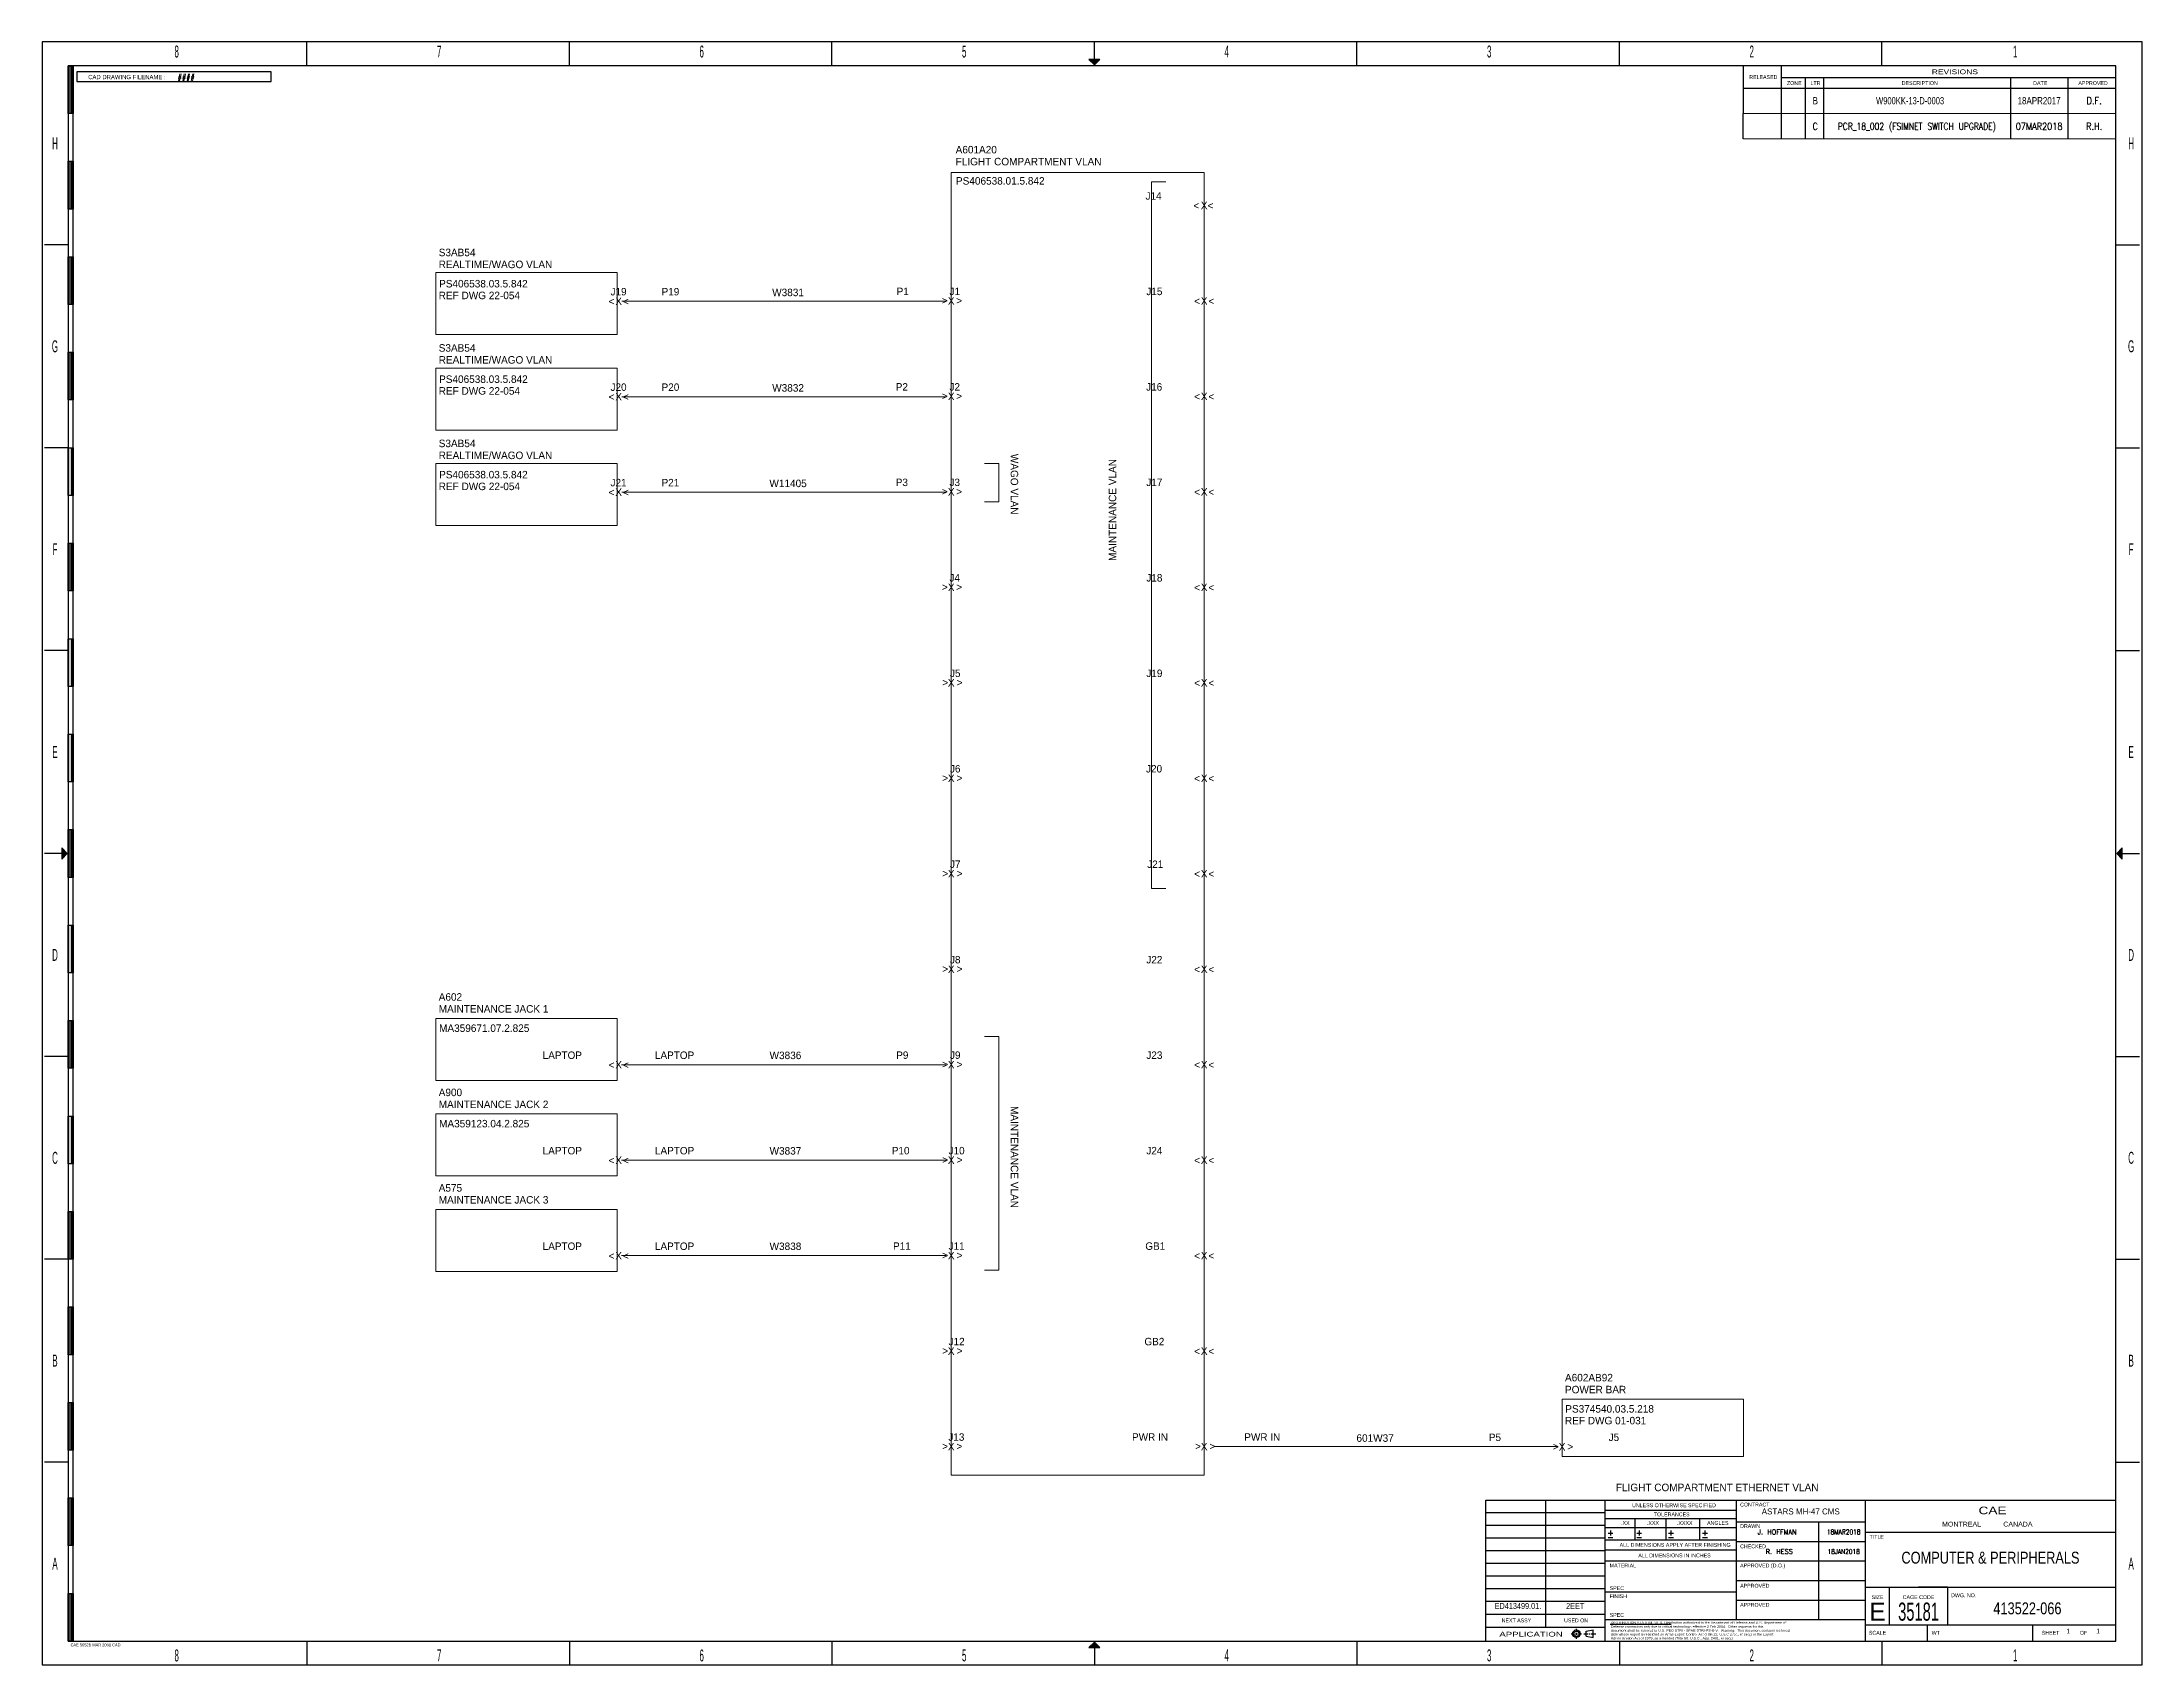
# Model space of a CAD drawing. Header units: inches. Extents: x -0.6 to 43.4, y -0.3 to 33.7.
import ezdxf
from ezdxf.enums import TextEntityAlignment as Align

# ---------------------------------------------------------------- set-up
doc = ezdxf.new("R2010")
doc.units = ezdxf.units.IN
doc.header["$MEASUREMENT"] = 0
doc.layers.add('35', color=7, linetype='Continuous')
doc.layers.add('Title', color=6, linetype='Continuous')
doc.layers.add('_Modify', color=6, linetype='Continuous', plot=False)
doc.styles.add('dgn000', font='dgn000.shx')
doc.styles.add('dgn001', font='dgn001.shx')
doc.styles.add('dgn003', font='dgn003.shx')
doc.styles.add('dgn028', font='dgn028.shx')
doc.styles.add('dgn029', font='dgn029.shx')
doc.styles.add('dgn050', font='dgn050.shx')
doc.styles.add('dgn175', font='dgn175.shx')
doc.styles.get("Standard").update_dxf_attribs({"font": 'txt.shx'})

# ---------------------------------------------------------------- blocks, each defined once
blk = doc.blocks.new('EFORM-W900KK-13-D-0003-0001')
at = {"layer": 'Title'}
for points in [[(21.5, 33.02), (21.616, 33.136), (21.384, 33.136)], [(0, 33), (0.1, 33), (0.1, 32), (0, 32)], [(0, 31), (0.1, 31), (0.1, 30), (0, 30)], [(0, 29), (0.1, 29), (0.1, 28), (0, 28)], [(0, 7), (0.1, 7), (0.1, 6), (0, 6)], [(0, 5), (0.1, 5), (0.1, 4), (0, 4)], [(0, 3), (0.1, 3), (0.1, 2), (0, 2)], [(0, 1), (0.1, 1), (0.1, 0), (0, 0)], [(21.5, -0.02), (21.384, -0.136), (21.616, -0.136)]]:
    blk.add_hatch(color=256, dxfattribs=at).paths.add_polyline_path(points)
for points in [[(0, 27), (0.1, 27), (0.1, 26), (0, 26)], [(0, 25), (0.1, 25), (0.1, 24), (0, 24)], [(0, 23), (0.1, 23), (0.1, 22), (0, 22)], [(0, 21), (0.1, 21), (0.1, 20), (0, 20)], [(0, 19), (0.1, 19), (0.1, 18), (0, 18)], [(0, 17), (0.1, 17), (0.1, 16), (0, 16)], [(-0.02, 16.5), (-0.136, 16.616), (-0.136, 16.384)], [(42.92, 16.5), (43.036, 16.384), (43.036, 16.616)], [(0, 15), (0.1, 15), (0.1, 14), (0, 14)], [(0, 13), (0.1, 13), (0.1, 12), (0, 12)], [(0, 11), (0.1, 11), (0.1, 10), (0, 10)], [(0, 9), (0.1, 9), (0.1, 8), (0, 8)]]:
    blk.add_hatch(color=256, dxfattribs=at).paths.add_polyline_path(points, flags=0)
for p, q in [((37.656, 1.13), (38.161, 1.13)), ((38.161, 1.13), (39.374, 1.13)), ((39.374, 1.13), (38.768, 1.13))]:
    blk.add_line(p, q)
for p, q in [((5, 33), (5, 33.5)), ((10.5, 33), (10.5, 33.5)), ((16, 33), (16, 33.5)), ((21.5, 33.136), (21.5, 33.5)), ((27, 33), (27, 33.5)), ((32.5, 33), (32.5, 33.5)), ((38, 33), (38, 33.5)), ((0.033, 33), (0.033, 32)), ((0.067, 33), (0.067, 32)), ((0.1, 0), (0.1, 33)), ((35.096, 33), (35.096, 32)), ((35.9, 32), (35.9, 33)), ((42.9, 32.749), (35.9, 32.749)), ((36.398, 32), (36.398, 32.749)), ((36.787, 32), (36.787, 32.749)), ((40.702, 32), (40.702, 32.749)), ((41.903, 32), (41.903, 32.749)), ((35.096, 32.531), (42.9, 32.531)), ((0.033, 31), (0.033, 30)), ((0.067, 31), (0.067, 30)), ((0, 29.25), (-0.5, 29.25)), ((42.9, 29.25), (43.4, 29.25)), ((43.02, 29.25), (43.4, 29.25)), ((0.033, 29), (0.033, 28)), ((0.067, 29), (0.067, 28)), ((0.033, 27), (0.033, 26)), ((0.067, 27), (0.067, 26)), ((0, 25), (-0.5, 25)), ((0.067, 25), (0.067, 24)), ((0.1, 25), (0.1, 24)), ((42.9, 25), (43.4, 25)), ((0.033, 23), (0.033, 22)), ((0.067, 23), (0.067, 22)), ((0, 20.75), (-0.5, 20.75)), ((0.067, 21), (0.067, 20)), ((0.1, 21), (0.1, 20)), ((42.9, 20.75), (43.4, 20.75)), ((0.067, 19), (0.067, 18)), ((0.1, 19), (0.1, 18)), ((0.033, 17), (0.033, 16)), ((0.067, 17), (0.067, 16)), ((-0.136, 16.5), (-0.5, 16.5)), ((43.036, 16.5), (43.4, 16.5)), ((0.067, 15), (0.067, 14)), ((0.1, 15), (0.1, 14)), ((0.033, 13), (0.033, 12)), ((0.067, 13), (0.067, 12)), ((0, 12.25), (-0.5, 12.25)), ((42.9, 12.25), (43.4, 12.25)), ((0.067, 11), (0.067, 10)), ((0.1, 11), (0.1, 10)), ((0.033, 9), (0.033, 8)), ((0.067, 9), (0.067, 8)), ((0, 8), (-0.5, 8)), ((42.9, 8), (43.4, 8)), ((0.033, 7), (0.033, 6)), ((0.067, 7), (0.067, 6)), ((0.033, 5), (0.033, 4)), ((0.067, 5), (0.067, 4)), ((0, 3.75), (-0.5, 3.75)), ((42.9, 3.75), (43.4, 3.75)), ((0.033, 3), (0.033, 2)), ((0.067, 3), (0.067, 2)), ((32.2, 2.685), (29.7, 2.685)), ((30.95, 2.95), (30.95, 0.291)), ((32.2, 0), (32.2, 2.95)), ((32.2, 2.74), (34.955, 2.74)), ((34.955, 0.45), (34.955, 2.95)), ((37.656, 0), (37.656, 2.95)), ((32.2, 2.42), (29.7, 2.42)), ((32.2, 2.57), (34.955, 2.57)), ((32.2, 2.38), (34.955, 2.38)), ((32.265, 2.264), (32.365, 2.264)), ((32.315, 2.314), (32.315, 2.214)), ((32.821, 2.57), (32.821, 2.12)), ((32.866, 2.264), (32.966, 2.264)), ((32.916, 2.314), (32.916, 2.214)), ((33.476, 2.57), (33.476, 2.12)), ((33.531, 2.264), (33.632, 2.264)), ((33.581, 2.314), (33.581, 2.214)), ((34.178, 2.57), (34.178, 2.12)), ((34.243, 2.264), (34.343, 2.264)), ((34.293, 2.314), (34.293, 2.214)), ((34.955, 2.5), (37.656, 2.5)), ((36.671, 2.5), (36.671, 0.45)), ((37.656, 2.28), (42.9, 2.28)), ((32.2, 2.155), (29.7, 2.155)), ((32.2, 1.891), (29.7, 1.891)), ((32.2, 2.12), (34.955, 2.12)), ((32.2, 1.91), (34.955, 1.91)), ((32.365, 2.164), (32.265, 2.164)), ((32.966, 2.164), (32.866, 2.164)), ((33.632, 2.164), (33.531, 2.164)), ((34.343, 2.164), (34.243, 2.164)), ((34.955, 2.09), (37.656, 2.09)), ((32.2, 1.626), (29.7, 1.626)), ((32.2, 1.361), (29.7, 1.361)), ((32.2, 1.68), (37.656, 1.68)), ((0.033, 1), (0.033, 0)), ((0.067, 1), (0.067, 0)), ((32.2, 1.096), (29.7, 1.096)), ((32.2, 1.03), (34.955, 1.03)), ((34.955, 1.27), (37.656, 1.27)), ((37.656, 1.13), (42.9, 1.13)), ((38.161, 0.34), (38.161, 1.13)), ((39.374, 1.13), (39.374, 0.34)), ((32.2, 0.831), (29.7, 0.831)), ((29.7, 0.561), (32.2, 0.561)), ((32.2, 0.45), (37.656, 0.45)), ((34.955, 0.86), (37.656, 0.86)), ((5, 0), (5, -0.5)), ((10.5, 0), (10.5, -0.5)), ((16, 0), (16, -0.5)), ((27, 0), (27, -0.5)), ((29.7, 0.291), (32.2, 0.291)), ((31.493, 0.154), (31.555, 0.154)), ((31.577, 0.154), (31.62, 0.154)), ((31.599, 0.198), (31.599, 0.26)), ((31.599, 0.132), (31.599, 0.176)), ((31.599, 0.048), (31.599, 0.111)), ((31.642, 0.154), (31.704, 0.154)), ((31.754, 0.154), (31.839, 0.154)), ((31.805, 0.208), (31.952, 0.234)), ((31.805, 0.1), (31.805, 0.208)), ((31.805, 0.1), (31.952, 0.074)), ((31.863, 0.154), (31.887, 0.154)), ((31.91, 0.154), (32.007, 0.154)), ((31.952, 0.074), (31.952, 0.234)), ((32.306, 0.353), (33.584, 0.353)), ((32.5, 0), (32.5, -0.5)), ((37.656, 0.34), (42.9, 0.34)), ((38, 0), (38, -0.5)), ((38.957, 0), (38.957, 0.34)), ((41.156, 0.34), (41.156, 0)), ((21.5, -0.136), (21.5, -0.5))]:
    blk.add_line(p, q, dxfattribs=at)
at = {"layer": 'Title', "flags": 128}
for points in [[(-0.55, -0.5), (43.45, -0.5), (43.45, 33.5), (-0.55, 33.5), (-0.55, -0.5)], [(21.5, 33.02), (21.616, 33.136), (21.384, 33.136), (21.5, 33.02)], [(0, 0), (42.9, 0), (42.9, 33), (0, 33), (0, 0)], [(0, 33), (0.1, 33), (0.1, 32), (0, 32), (0, 33)], [(0.183, 32.675), (4.25, 32.675), (4.25, 32.875), (0.183, 32.875), (0.183, 32.675)], [(0, 31), (0.1, 31), (0.1, 30), (0, 30), (0, 31)], [(0, 29), (0.1, 29), (0.1, 28), (0, 28), (0, 29)], [(0, 27), (0.1, 27), (0.1, 26), (0, 26), (0, 27)], [(0, 25), (0.1, 25), (0.1, 24), (0, 24), (0, 25)], [(0, 23), (0.1, 23), (0.1, 22), (0, 22), (0, 23)], [(0, 21), (0.1, 21), (0.1, 20), (0, 20), (0, 21)], [(0, 19), (0.1, 19), (0.1, 18), (0, 18), (0, 19)], [(0, 17), (0.1, 17), (0.1, 16), (0, 16), (0, 17)], [(-0.02, 16.5), (-0.136, 16.616), (-0.136, 16.384), (-0.02, 16.5)], [(42.92, 16.5), (43.036, 16.384), (43.036, 16.616), (42.92, 16.5)], [(0, 15), (0.1, 15), (0.1, 14), (0, 14), (0, 15)], [(0, 13), (0.1, 13), (0.1, 12), (0, 12), (0, 13)], [(0, 11), (0.1, 11), (0.1, 10), (0, 10), (0, 11)], [(0, 9), (0.1, 9), (0.1, 8), (0, 8), (0, 9)], [(0, 7), (0.1, 7), (0.1, 6), (0, 6), (0, 7)], [(0, 5), (0.1, 5), (0.1, 4), (0, 4), (0, 5)], [(0, 3), (0.1, 3), (0.1, 2), (0, 2), (0, 3)], [(29.7, 0), (29.7, 2.95), (42.9, 2.95)], [(0, 1), (0.1, 1), (0.1, 0), (0, 0), (0, 1)], [(21.5, -0.02), (21.384, -0.136), (21.616, -0.136), (21.5, -0.02)]]:
    blk.add_lwpolyline(points, dxfattribs=at)
at = {"layer": 'Title'}
for radius in [0.0802, 0.0541]:
    blk.add_circle((31.599, 0.154), radius, dxfattribs=at)
for s, height, style, width, p in [('8', 0.25, 'dgn000', 0.500016, (2.272, 33.3)), ('7', 0.25, 'dgn000', 0.500016, (7.772, 33.3)), ('6', 0.25, 'dgn000', 0.500016, (13.272, 33.3)), ('5', 0.25, 'dgn000', 0.500016, (18.772, 33.3)), ('4', 0.25, 'dgn000', 0.500016, (24.272, 33.3)), ('3', 0.25, 'dgn000', 0.500016, (29.772, 33.3)), ('2', 0.25, 'dgn000', 0.500016, (35.272, 33.3)), ('1', 0.25, 'dgn000', 0.500016, (40.793, 33.3)), ('RELEASED', 0.08, 'dgn000', 1.000008, (35.516, 32.765)), ('ZONE', 0.08, 'dgn000', 0.999992, (36.165, 32.64)), ('REVISIONS', 0.1, 'dgn000', 1.331087, (39.529, 32.875)), ('DATE', 0.08, 'dgn000', 0.999992, (41.318, 32.64)), ('H', 0.25, 'dgn000', 0.500016, (-0.278, 31.375)), ('H', 0.25, 'dgn000', 0.500016, (43.222, 31.375)), ('G', 0.25, 'dgn000', 0.500016, (-0.278, 27.125)), ('G', 0.25, 'dgn000', 0.500016, (43.222, 27.125)), ('F', 0.25, 'dgn000', 0.500016, (-0.278, 22.875)), ('F', 0.25, 'dgn000', 0.500016, (43.222, 22.875)), ('E', 0.25, 'dgn000', 0.500016, (-0.278, 18.625)), ('E', 0.25, 'dgn000', 0.500016, (43.222, 18.625)), ('E', 0.25, 'dgn000', 0.500016, (43.222, 18.625)), ('D', 0.25, 'dgn000', 0.500016, (-0.278, 14.375)), ('D', 0.25, 'dgn000', 0.500016, (43.222, 14.375)), ('C', 0.25, 'dgn000', 0.500016, (-0.278, 10.125)), ('C', 0.25, 'dgn000', 0.500016, (43.222, 10.125)), ('B', 0.25, 'dgn000', 0.500016, (-0.278, 5.875)), ('B', 0.25, 'dgn000', 0.500016, (43.222, 5.875)), ('CAE', 0.16, 'dgn000', 1.330983, (40.318, 2.737)), ('MONTREAL', 0.1, 'dgn000', 1.099996, (39.67, 2.45)), ('CANADA', 0.1, 'dgn000', 1.09999, (40.85, 2.45)), ('ALL DIMENSIONS APPLY AFTER FINISHING', 0.08, 'dgn000', 0.874997, (33.667, 2.015)), ('A', 0.25, 'dgn000', 0.500016, (-0.278, 1.625)), ('A', 0.25, 'dgn000', 0.500016, (43.222, 1.625)), ('35181', 0.38, 'dgn001', 0.605262, (38.768, 0.618)), ('APPLICATION', 0.1, 'dgn000', 1.5, (30.649, 0.145)), ('8', 0.25, 'dgn000', 0.500016, (2.272, -0.3)), ('7', 0.25, 'dgn000', 0.500016, (7.772, -0.3)), ('6', 0.25, 'dgn000', 0.500016, (13.272, -0.3)), ('5', 0.25, 'dgn000', 0.500016, (18.772, -0.3)), ('4', 0.25, 'dgn000', 0.500016, (24.272, -0.3)), ('3', 0.25, 'dgn000', 0.500016, (29.772, -0.3)), ('2', 0.25, 'dgn000', 0.500016, (35.272, -0.3)), ('1', 0.25, 'dgn000', 0.500016, (40.793, -0.3))]:
    blk.add_text(s, height=height, dxfattribs=dict(at, style=style, width=width)).set_placement(p, align=Align.MIDDLE_CENTER)
for s, height, style, p in [('CAD DRAWING FILENAME :', 0.09, 'dgn000', (1.229, 32.766)), ('LTR', 0.08, 'dgn000', (36.608, 32.64)), ('DESCRIPTION', 0.08, 'dgn000', (38.793, 32.64)), ('APPROVED', 0.08, 'dgn000', (42.424, 32.64)), ('UNLESS OTHERWISE SPECIFIED', 0.08, 'dgn000', (33.644, 2.845)), ('TOLERANCES', 0.08, 'dgn000', (33.597, 2.655)), ('.XX', 0.08, 'dgn000', (32.625, 2.475)), ('.XXX', 0.08, 'dgn000', (33.203, 2.475)), ('.XXXX', 0.08, 'dgn000', (33.869, 2.475)), ('ANGLES', 0.08, 'dgn000', (34.562, 2.475)), ('D71-E001', 0.0001, 'dgn175', (35.031, 2.45)), ('ALL DIMENSIONS IN INCHES', 0.08, 'dgn000', (33.655, 1.795)), ('NEXT ASSY', 0.08, 'dgn000', (30.343, 0.434)), ('USED ON', 0.08, 'dgn000', (31.593, 0.434)), ('E', 0.38, 'dgn001', (37.909, 0.618))]:
    blk.add_text(s, height=height, dxfattribs=dict(at, style=style)).set_placement(p, align=Align.MIDDLE_CENTER)
at = {"layer": 'Title', "style": 'dgn000'}
for s, height, width, p in [('CONTRACT', 0.08, 1.000008, (35.03, 2.9)), ('CHECKED', 0.08, 1.000008, (35.03, 2.025)), ('MATERIAL', 0.08, 1.000008, (32.297, 1.625)), ('SPEC', 0.08, 1.000008, (32.297, 1.15)), ('FINISH', 0.08, 1.000008, (32.297, 0.981)), ('SPEC', 0.08, 1.000008, (32.297, 0.587)), ('Administration Act of 1979, as amended (Title 50, U.S.C., App. 2401, et seq.)', 0.0476, 1.176471, (32.32, 0.084)), ('document shall be referred to U.S. PEO STRI - SFAE-STRI-PS-E-V.  Warning:  This document contains technical', 0.0476, 1.176471, (32.32, 0.247)), ('data whose export is restricted by Arms-Export Control Act (Title 22, U.S.C 2751, et seq.) or the Export', 0.0476, 1.176471, (32.32, 0.165)), ('DISTRIBUTION STATEMENT D. Distribution authorized to the Department of Defense and U.S. Department of', 0.0476, 1.176471, (32.32, 0.41)), ('Defense contractors only due to critical technology, effective 2 Feb 2004.  Other requests for this', 0.0476, 1.176471, (32.32, 0.328))]:
    blk.add_text(s, height=height, dxfattribs=dict(at, width=width)).set_placement(p, align=Align.TOP_LEFT)
for s, height, p in [('DRAWN', 0.08, (35.03, 2.45)), ('TITLE', 0.08, (37.741, 2.225)), ('APPROVED (D.O.)', 0.08, (35.03, 1.625)), ('APPROVED', 0.08, (35.03, 1.2)), ('DWG. NO.', 0.08, (39.45, 1)), ('APPROVED', 0.08, (35.03, 0.8)), ('CAE 5652B MAR 2001 CAD', 0.06, (0.049, -0.05))]:
    blk.add_text(s, height=height, dxfattribs=at).set_placement(p, align=Align.TOP_LEFT)
at = {"layer": 'Title', "style": 'dgn000', "width": 1.000008}
blk.add_text('SIZE', height=0.08, dxfattribs=at).set_placement((37.909, 0.96), align=Align.TOP_CENTER)
at = {"layer": 'Title', "style": 'dgn000'}
blk.add_text('CAGE CODE', height=0.08, dxfattribs=at).set_placement((38.768, 0.96), align=Align.TOP_CENTER)
for s, width, p in [('SCALE', 1.000008, (37.727, 0.175)), ('WT', 1.000015, (39.044, 0.175)), ('SHEET', 1.000008, (41.35, 0.175)), ('OF', 1.000015, (42.149, 0.175))]:
    blk.add_text(s, height=0.08, dxfattribs=dict(at, width=width)).set_placement(p, align=Align.MIDDLE_LEFT)

msp = doc.modelspace()

# ---------------------------------------------------------------- linework, layer by layer
at = {"lineweight": 5}
for p, q in [((35.096, 32.23), (42.9, 32.23)), ((23.8, 31), (18.5, 31)), ((18.5, 31), (18.5, 3.705)), ((23, 30.8), (22.7, 30.8)), ((22.7, 30.8), (22.7, 16)), ((23.8, 3.705), (23.8, 31)), ((23.8, 31), (23.8, 31)), ((7.703, 28.9), (11.503, 28.9)), ((7.703, 27.6), (7.703, 28.9)), ((11.503, 28.9), (11.503, 27.6)), ((11.6, 28.3), (18.4, 28.3)), ((11.503, 27.6), (7.703, 27.6)), ((7.703, 26.9), (11.503, 26.9)), ((7.703, 25.6), (7.703, 26.9)), ((11.503, 26.9), (11.503, 25.6)), ((11.6, 26.3), (18.4, 26.3)), ((11.503, 25.6), (7.703, 25.6)), ((7.703, 24.9), (11.503, 24.9)), ((7.703, 23.6), (7.703, 24.9)), ((7.703, 24.9), (7.703, 24.9)), ((11.503, 24.9), (11.503, 23.6)), ((19.2, 24.9), (19.5, 24.9)), ((19.5, 24.9), (19.5, 24.1)), ((11.6, 24.3), (18.4, 24.3)), ((19.5, 24.1), (19.2, 24.1)), ((11.503, 23.6), (7.703, 23.6)), ((22.7, 16), (23, 16)), ((7.703, 13.275), (11.503, 13.275)), ((7.703, 11.975), (7.703, 13.275)), ((7.703, 13.275), (7.703, 13.275)), ((11.503, 13.275), (11.503, 11.975)), ((19.2, 12.9), (19.5, 12.9)), ((19.5, 12.9), (19.5, 8)), ((11.503, 11.975), (7.703, 11.975)), ((11.595, 12.306), (18.395, 12.306)), ((7.703, 11.275), (11.503, 11.275)), ((7.703, 9.975), (7.703, 11.275)), ((7.703, 11.275), (7.703, 11.275)), ((11.503, 11.275), (11.503, 9.975)), ((11.595, 10.306), (18.395, 10.306)), ((11.503, 9.975), (7.703, 9.975)), ((7.703, 9.275), (11.503, 9.275)), ((7.703, 7.975), (7.703, 9.275)), ((7.703, 9.275), (7.703, 9.275)), ((11.503, 9.275), (11.503, 7.975)), ((11.503, 7.975), (7.703, 7.975)), ((11.595, 8.306), (18.395, 8.306)), ((19.5, 8), (19.2, 8)), ((31.3, 5.3), (31.3, 4.1)), ((35.1, 5.3), (31.3, 5.3)), ((31.3, 5.3), (31.3, 5.3)), ((35.1, 4.1), (35.1, 5.3)), ((24.013, 4.305), (31.2, 4.305)), ((31.3, 4.1), (35.1, 4.1)), ((18.5, 3.705), (23.8, 3.705))]:
    msp.add_line(p, q, dxfattribs=at)
at = {"lineweight": 0}
msp.add_line((35.096, 31.7), (42.9, 31.7), dxfattribs=at)
at = {"layer": '35'}
for p, q in [((35.096, 31.7), (35.096, 32.23)), ((35.9, 31.7), (35.9, 32.23)), ((36.398, 31.7), (36.398, 32.23)), ((36.787, 31.7), (36.787, 32.23)), ((40.702, 31.7), (40.702, 32.23)), ((41.903, 31.7), (41.903, 32.23))]:
    msp.add_line(p, q, dxfattribs=at)

# ---------------------------------------------------------------- block references
at = {"layer": 'Title'}
msp.add_blockref('EFORM-W900KK-13-D-0003-0001', (0, 0.231), dxfattribs=at)

# ---------------------------------------------------------------- texts
at = {"lineweight": 0, "width": 0.833333}
for s, style, p in [('B', 'dgn029', (36.605, 32.501)), ('18APR2017', 'dgn028', (41.294, 32.501))]:
    msp.add_text(s, height=0.15, dxfattribs=dict(at, style=style)).set_placement(p, align=Align.MIDDLE_CENTER)
at = {"lineweight": 0, "style": 'dgn028', "width": 0.790062}
msp.add_text('W900KK-13-D-0003', height=0.15, rotation=360, dxfattribs=at).set_placement((38.591, 32.501), align=Align.MIDDLE_CENTER)
at = {"lineweight": 0, "width": 0.833333}
for s, p in [('D.F.', (42.448, 32.501)), ('C', (36.605, 31.965)), ('07MAR2018', (41.294, 31.965)), ('R.H.', (42.448, 31.965))]:
    msp.add_text(s, height=0.15, dxfattribs=at).set_placement(p, align=Align.MIDDLE_CENTER)
at = {"lineweight": 0, "width": 0.790062}
msp.add_text('PCR_18_002 (FSIMNET SWITCH UPGRADE)', height=0.14685, rotation=360, dxfattribs=at).set_placement((38.733, 31.965), align=Align.MIDDLE_CENTER)
at = {"lineweight": 5, "style": 'dgn050'}
for s, p in [('A601A20                       ', (18.593, 31.554)), ('FLIGHT COMPARTMENT VLAN', (18.593, 31.304)), ('PS406538.01.5.842             ', (18.6, 30.9)), ('S3AB54                         ', (7.762, 29.4)), ('REALTIME/WAGO VLAN            ', (7.762, 29.15)), ('PS406538.03.5.842             ', (7.77, 28.746)), ('REF DWG 22-054                ', (7.762, 28.5)), ('S3AB54                         ', (7.762, 27.4)), ('REALTIME/WAGO VLAN            ', (7.762, 27.15)), ('REF DWG 22-054                ', (7.762, 26.5)), ('PS406538.03.5.842             ', (7.77, 26.746)), ('S3AB54                         ', (7.762, 25.4)), ('REALTIME/WAGO VLAN            ', (7.762, 25.15)), ('PS406538.03.5.842             ', (7.77, 24.746)), ('REF DWG 22-054                ', (7.762, 24.5)), ('A602                          ', (7.762, 13.804)), ('MAINTENANCE JACK 1            ', (7.762, 13.554)), ('MA359671.07.2.825             ', (7.77, 13.15)), ('A900                          ', (7.762, 11.804)), ('MAINTENANCE JACK 2            ', (7.762, 11.554)), ('MA359123.04.2.825             ', (7.77, 11.15)), ('A575                          ', (7.762, 9.804)), ('MAINTENANCE JACK 3            ', (7.762, 9.554)), ('A602AB92                      ', (31.36, 5.829)), ('POWER BAR                     ', (31.36, 5.579)), ('REF DWG 01-031                ', (31.36, 4.929)), ('PS374540.03.5.218             ', (31.367, 5.175))]:
    msp.add_text(s, height=0.157, dxfattribs=at).set_placement(p, align=Align.TOP_LEFT)
at = {"lineweight": 5}
for s, height, style, p in [('            J14', 0.156, 'dgn003', (22.392, 30.506)), ('X', 0.156, 'dgn003', (23.8, 30.306)), ('<', 0.156, 'dgn050', (23.636, 30.303)), ('<', 0.156, 'dgn050', (23.934, 30.303)), ('<', 0.156, 'dgn050', (11.384, 28.297)), ('J19             ', 0.156, 'dgn003', (11.907, 28.5)), ('X', 0.156, 'dgn003', (11.532, 28.3)), ('<', 0.156, 'dgn050', (11.683, 28.297)), ('P19            ', 0.156, 'dgn003', (12.965, 28.5)), ('             P1', 0.156, 'dgn003', (17.108, 28.506)), ('X', 0.156, 'dgn003', (18.5, 28.306)), ('J1             ', 0.156, 'dgn003', (18.951, 28.506)), ('            J15', 0.156, 'dgn003', (22.409, 28.506)), ('<', 0.156, 'dgn050', (23.652, 28.303)), ('X', 0.156, 'dgn003', (23.8, 28.306)), ('<', 0.156, 'dgn050', (23.951, 28.303)), ('J20             ', 0.156, 'dgn003', (11.907, 26.5)), ('P20            ', 0.156, 'dgn003', (12.965, 26.5)), ('             P2', 0.156, 'dgn003', (17.089, 26.506)), ('J2             ', 0.156, 'dgn003', (18.951, 26.506)), ('            J16', 0.156, 'dgn003', (22.405, 26.506)), ('<', 0.156, 'dgn050', (11.384, 26.297)), ('X', 0.156, 'dgn003', (11.532, 26.3)), ('<', 0.156, 'dgn050', (11.683, 26.297)), ('X', 0.156, 'dgn003', (18.5, 26.306)), ('<', 0.156, 'dgn050', (23.652, 26.303)), ('X', 0.156, 'dgn003', (23.8, 26.306)), ('<', 0.156, 'dgn050', (23.951, 26.303)), ('<', 0.156, 'dgn050', (11.384, 24.297)), ('J21             ', 0.156, 'dgn003', (11.907, 24.5)), ('X', 0.156, 'dgn003', (11.532, 24.3)), ('<', 0.156, 'dgn050', (11.683, 24.297)), ('P21            ', 0.156, 'dgn003', (12.965, 24.5)), ('             P3', 0.156, 'dgn003', (17.089, 24.506)), ('X', 0.156, 'dgn003', (18.5, 24.306)), ('J3             ', 0.156, 'dgn003', (18.951, 24.506)), ('            J17', 0.156, 'dgn003', (22.409, 24.506)), ('<', 0.156, 'dgn050', (23.652, 24.303)), ('X', 0.156, 'dgn003', (23.8, 24.306)), ('<', 0.156, 'dgn050', (23.951, 24.303)), ('J4             ', 0.156, 'dgn003', (18.951, 22.506)), ('            J18', 0.156, 'dgn003', (22.409, 22.506)), ('X', 0.156, 'dgn003', (18.5, 22.306)), ('<', 0.156, 'dgn050', (23.652, 22.303)), ('X', 0.156, 'dgn003', (23.8, 22.306)), ('<', 0.156, 'dgn050', (23.951, 22.303)), ('X', 0.156, 'dgn003', (18.5, 20.306)), ('J5             ', 0.156, 'dgn003', (18.961, 20.506)), ('            J19', 0.156, 'dgn003', (22.409, 20.506)), ('<', 0.156, 'dgn050', (23.652, 20.303)), ('X', 0.156, 'dgn003', (23.8, 20.306)), ('<', 0.156, 'dgn050', (23.951, 20.303)), ('J6             ', 0.156, 'dgn003', (18.961, 18.506)), ('            J20', 0.156, 'dgn003', (22.403, 18.506)), ('X', 0.156, 'dgn003', (18.5, 18.306)), ('<', 0.156, 'dgn050', (23.652, 18.303)), ('X', 0.156, 'dgn003', (23.8, 18.306)), ('<', 0.156, 'dgn050', (23.951, 18.303)), ('X', 0.156, 'dgn003', (18.5, 16.306)), ('J7             ', 0.156, 'dgn003', (18.961, 16.506)), ('            J21', 0.156, 'dgn003', (22.428, 16.506)), ('<', 0.156, 'dgn050', (23.652, 16.303)), ('X', 0.156, 'dgn003', (23.8, 16.306)), ('<', 0.156, 'dgn050', (23.951, 16.303)), ('J8             ', 0.156, 'dgn003', (18.961, 14.506)), ('            J22', 0.156, 'dgn003', (22.409, 14.506)), ('X', 0.156, 'dgn003', (18.5, 14.306)), ('<', 0.156, 'dgn050', (23.652, 14.303)), ('X', 0.156, 'dgn003', (23.8, 14.306)), ('<', 0.156, 'dgn050', (23.951, 14.303)), ('         LAPTOP', 0.156, 'dgn003', (10.091, 12.505)), ('<', 0.156, 'dgn050', (11.384, 12.301)), ('X', 0.156, 'dgn003', (11.532, 12.305)), ('<', 0.156, 'dgn050', (11.683, 12.301)), ('LAPTOP         ', 0.156, 'dgn003', (12.965, 12.505)), ('             P9', 0.156, 'dgn003', (17.099, 12.506)), ('X', 0.156, 'dgn003', (18.5, 12.306)), ('J9             ', 0.156, 'dgn003', (18.961, 12.506)), ('            J23', 0.156, 'dgn003', (22.409, 12.506)), ('<', 0.156, 'dgn050', (23.652, 12.303)), ('X', 0.156, 'dgn003', (23.8, 12.306)), ('<', 0.156, 'dgn050', (23.951, 12.303)), ('         LAPTOP', 0.156, 'dgn003', (10.091, 10.505)), ('LAPTOP         ', 0.156, 'dgn003', (12.965, 10.505)), ('            P10', 0.156, 'dgn003', (17.093, 10.506)), ('J10            ', 0.156, 'dgn003', (18.961, 10.506)), ('            J24', 0.156, 'dgn003', (22.409, 10.506)), ('<', 0.156, 'dgn050', (11.384, 10.301)), ('X', 0.156, 'dgn003', (11.532, 10.305)), ('<', 0.156, 'dgn050', (11.683, 10.301)), ('X', 0.156, 'dgn003', (18.5, 10.306)), ('<', 0.156, 'dgn050', (23.652, 10.303)), ('X', 0.156, 'dgn003', (23.8, 10.306)), ('<', 0.156, 'dgn050', (23.951, 10.303)), ('         LAPTOP', 0.156, 'dgn003', (10.091, 8.504)), ('X', 0.156, 'dgn003', (11.532, 8.304)), ('LAPTOP         ', 0.156, 'dgn003', (12.965, 8.504)), ('            P11', 0.156, 'dgn003', (17.119, 8.506)), ('X', 0.156, 'dgn003', (18.5, 8.306)), ('J11            ', 0.156, 'dgn003', (18.961, 8.506)), ('            GB1', 0.156, 'dgn003', (22.428, 8.506)), ('X', 0.156, 'dgn003', (23.8, 8.306)), ('<', 0.156, 'dgn050', (11.384, 8.301)), ('<', 0.156, 'dgn050', (11.683, 8.301)), ('<', 0.156, 'dgn050', (23.652, 8.303)), ('<', 0.156, 'dgn050', (23.951, 8.303)), ('X', 0.156, 'dgn003', (18.5, 6.306)), ('J12            ', 0.156, 'dgn003', (18.961, 6.506)), ('            GB2', 0.156, 'dgn003', (22.409, 6.506)), ('<', 0.156, 'dgn050', (23.652, 6.303)), ('X', 0.156, 'dgn003', (23.8, 6.306)), ('<', 0.156, 'dgn050', (23.951, 6.303)), ('J13            ', 0.156, 'dgn003', (18.956, 4.506)), ('         PWR IN', 0.156, 'dgn003', (22.405, 4.506)), ('PWR IN         ', 0.156, 'dgn003', (25.279, 4.506)), ('P5', 0.156, 'dgn003', (29.892, 4.5)), ('J5             ', 0.156, 'dgn003', (32.762, 4.5)), ('X', 0.156, 'dgn003', (18.5, 4.306)), ('X', 0.156, 'dgn003', (23.8, 4.306)), ('X', 0.156, 'dgn003', (31.3, 4.3)), ('ASTARS MH-47 CMS', 0.125, 'dgn050', (36.3, 2.947)), ('1 ', 0.1, 'dgn050', (41.925, 0.442)), ('1 ', 0.1, 'dgn050', (42.55, 0.442))]:
    msp.add_text(s, height=height, dxfattribs=dict(at, style=style)).set_placement(p, align=Align.MIDDLE_CENTER)
at = {"lineweight": 5, "style": 'dgn050'}
for s, p in [('W3831', (15.082, 28.406)), ('W3832', (15.082, 26.406)), ('W11405', (15.082, 24.406)), ('W3836', (15.027, 12.423)), ('W3837', (15.027, 10.423)), ('W3838', (15.027, 8.423)), ('601W37', (27.382, 4.406)), ('FLIGHT COMPARTMENT ETHERNET VLAN', (34.549, 3.372))]:
    msp.add_text(s, height=0.157, dxfattribs=at).set_placement(p, align=Align.CENTER)
at = {"lineweight": 5, "style": 'dgn050', "text_generation_flag": 4}
for p in [(18.365, 28.306), (18.665, 28.306), (18.365, 26.306), (18.665, 26.306), (18.365, 24.306), (18.665, 24.306), (18.365, 22.306), (18.665, 22.306), (18.375, 20.306), (18.675, 20.306), (18.375, 18.306), (18.675, 18.306), (18.375, 16.306), (18.675, 16.306), (18.375, 14.306), (18.675, 14.306), (18.375, 12.306), (18.675, 12.306), (18.375, 10.306), (18.675, 10.306), (18.375, 8.306), (18.675, 8.306), (18.375, 6.306), (18.675, 6.306), (18.37, 4.306), (18.67, 4.306), (23.67, 4.306), (23.97, 4.306), (31.17, 4.299), (31.47, 4.299)]:
    msp.add_text('>', height=0.156, dxfattribs=at).set_placement(p, align=Align.MIDDLE_CENTER)
at = {"lineweight": 5, "style": 'dgn050'}
for s, rotation, p in [('WAGO VLAN', 270, (19.746, 24.467)), ('MAINTENANCE VLAN', 90, (21.958, 23.927)), ('MAINTENANCE VLAN', 270, (19.748, 10.373))]:
    msp.add_text(s, height=0.157, rotation=rotation, dxfattribs=at).set_placement(p, align=Align.CENTER)
at = {"lineweight": 5}
for s, p in [('J. HOFFMAN ', (35.85, 2.517)), ('R. HESS', (35.85, 2.107))]:
    msp.add_text(s, height=0.1, dxfattribs=at).set_placement(p, align=Align.MIDDLE_CENTER)
at = {"lineweight": 5, "width": 0.849999}
for s, p in [('18MAR2018', (37.2, 2.517)), ('18JAN2018', (37.2, 2.107))]:
    msp.add_text(s, height=0.1, dxfattribs=at).set_placement(p, align=Align.MIDDLE_CENTER)
at = {"lineweight": 5, "style": 'dgn050'}
for s, height, width, p in [(' COMPUTER & PERIPHERALS ', 0.25, 0.8, (40.275, 1.979)), ('ED413499.01.', 0.125, 0.799998, (30.375, 0.968)), ('2EET', 0.125, 0.799998, (31.575, 0.968)), ('   413522-066    ', 0.25, 0.8, (41.087, 0.917))]:
    msp.add_text(s, height=height, dxfattribs=dict(at, width=width)).set_placement(p, align=Align.MIDDLE_CENTER)
at = {"layer": '_Modify', "insert": (2.291, 32.975), "char_height": 0.1, "attachment_point": 4}
msp.add_mtext('####', dxfattribs=at)
msp.add_mtext('####', dxfattribs=at)

doc.saveas('drawing.dxf')
